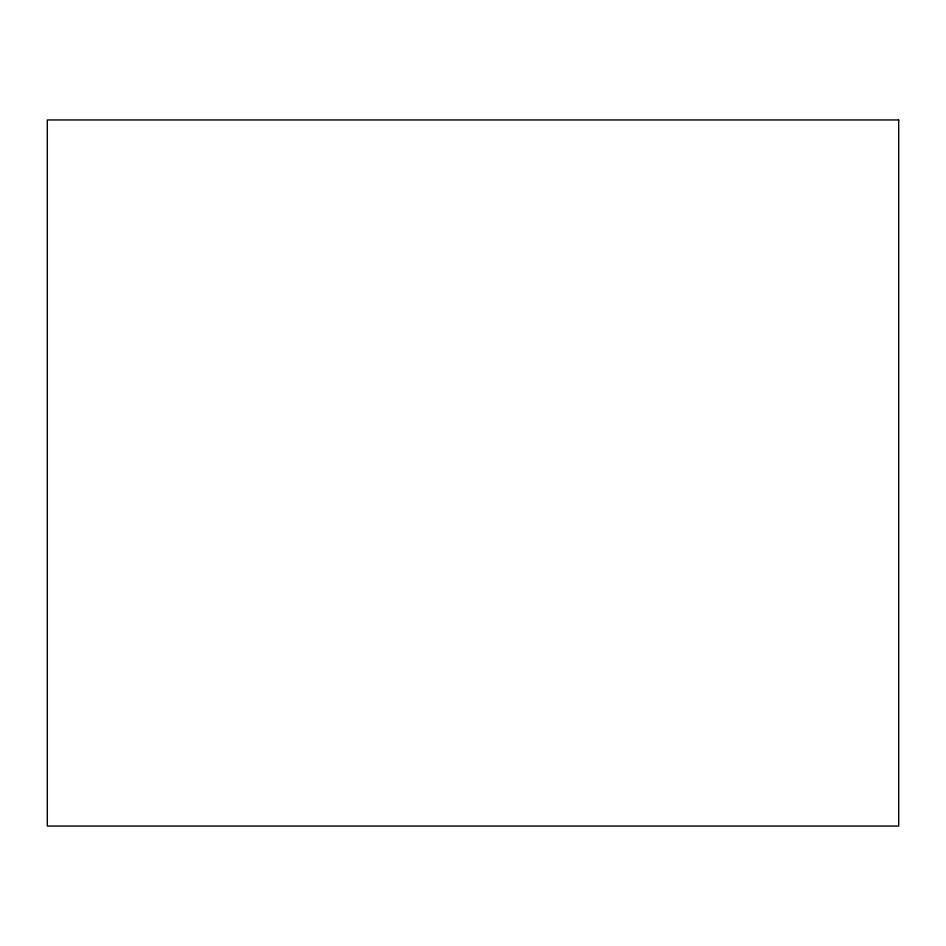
<?xml version="1.0" encoding="UTF-8"?>
<svg xmlns="http://www.w3.org/2000/svg" width="946" height="946" viewBox="0 0 946 946"><rect width="100%" height="100%" fill="white"/><g stroke="black" fill="none" stroke-linecap="round" stroke-linejoin="round"><path stroke-width="1.42" d="M898.7 119.953L47.3 119.953L47.3 826.047L898.7 826.047L898.7 119.953"/></g></svg>
